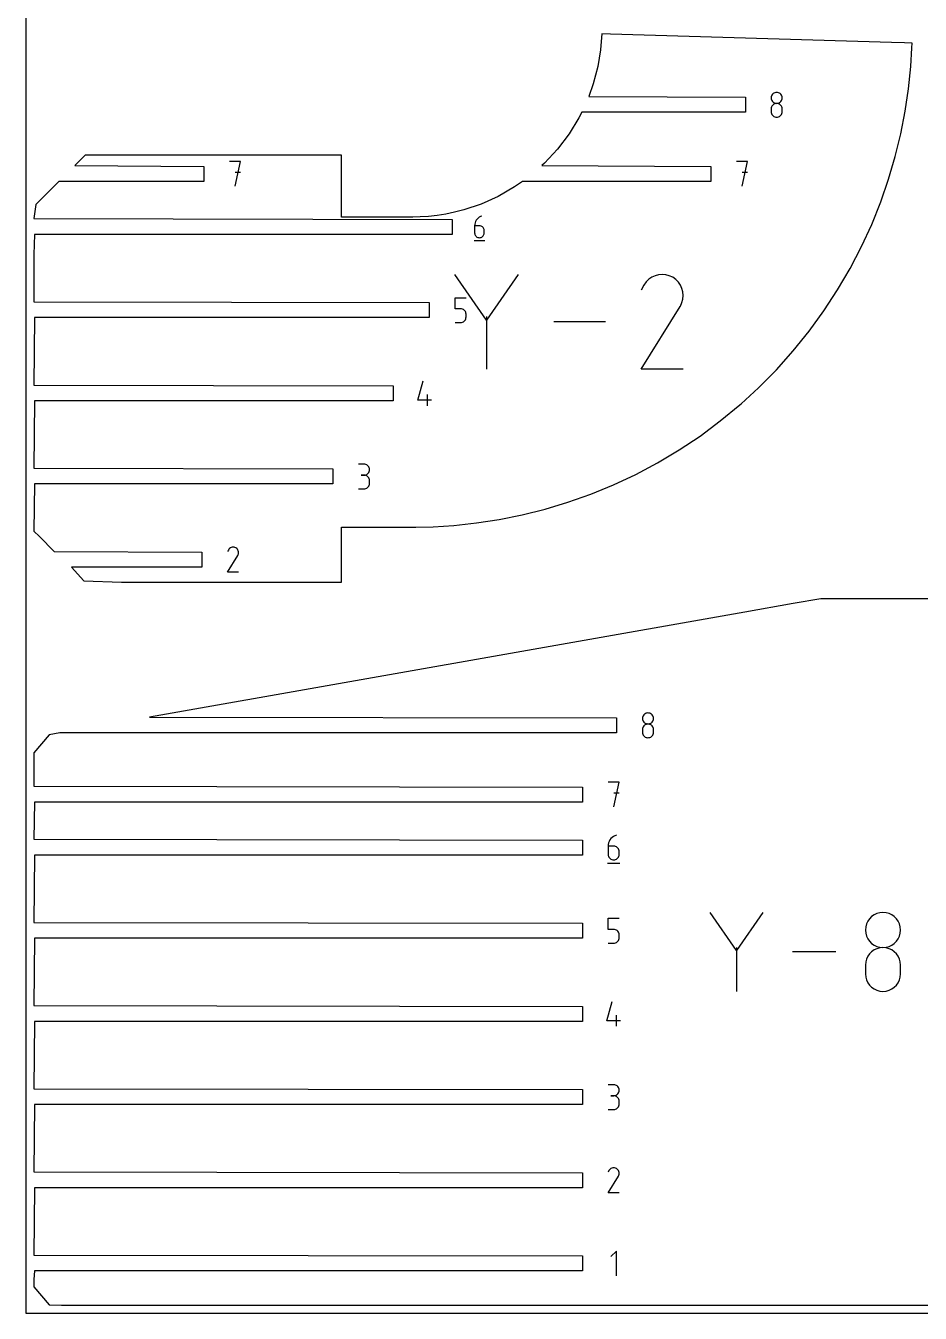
# Model space of a CAD drawing. Extents: x 0 to 450, y 0 to 500.
# Drawn here: x 0 to 172.9, y 0 to 249.1 of the extents above; entities that cross this region are included whole.
import ezdxf

# ---------------------------------------------------------------- set-up
doc = ezdxf.new("R2010")
doc.units = 0

msp = doc.modelspace()

# ---------------------------------------------------------------- linework, layer by layer
at = {"layer": 'annotation', "color": 1}
for p, q in [((144.123444, 235.315348), (144.106245, 235.124488)), ((144.106245, 235.124488), (144.106245, 235.124488)), ((144.106245, 235.124488), (144.123454, 234.932733)), ((144.173021, 235.495176), (144.123444, 235.315348)), ((144.123454, 234.932733), (144.173056, 234.752207)), ((144.251948, 235.660921), (144.173021, 235.495176)), ((144.173056, 234.752207), (144.252014, 234.585937)), ((144.357192, 235.809535), (144.251948, 235.660921)), ((144.252014, 234.585937), (144.357291, 234.436948)), ((144.485725, 235.937966), (144.357192, 235.809535)), ((144.357291, 234.436948), (144.485849, 234.308264)), ((144.634516, 236.043167), (144.485725, 235.937966)), ((144.485849, 234.308264), (144.63465, 234.202911)), ((144.800536, 236.122086), (144.634516, 236.043167)), ((144.63465, 234.202911), (144.800658, 234.123914)), ((144.980755, 236.171674), (144.800536, 236.122086)), ((145.172142, 236.188881), (144.980755, 236.171674)), ((145.363529, 236.171674), (145.172142, 236.188881)), ((145.172142, 236.188881), (145.172142, 236.188881)), ((145.543748, 236.122086), (145.363529, 236.171674)), ((145.543626, 234.123914), (145.709634, 234.202911)), ((145.709768, 236.043167), (145.543748, 236.122086)), ((145.709634, 234.202911), (145.858435, 234.308264)), ((145.858559, 235.937966), (145.709768, 236.043167)), ((145.858435, 234.308264), (145.986993, 234.436948)), ((145.987092, 235.809535), (145.858559, 235.937966)), ((145.986993, 234.436948), (146.09227, 234.585937)), ((146.092337, 235.660921), (145.987092, 235.809535)), ((146.09227, 234.585937), (146.171228, 234.752207)), ((146.171263, 235.495176), (146.092337, 235.660921)), ((146.171228, 234.752207), (146.22083, 234.932733)), ((146.22084, 235.315348), (146.171263, 235.495176)), ((146.22083, 234.932733), (146.238039, 235.124488)), ((146.238039, 235.124488), (146.22084, 235.315348)), ((146.238039, 235.124488), (146.238039, 235.124488)), ((144.123444, 233.181651), (144.106245, 232.989984)), ((144.106245, 232.989984), (144.106245, 232.458992)), ((144.106245, 232.458992), (144.106245, 232.458992)), ((144.106245, 232.458992), (144.123454, 232.26734)), ((144.173021, 233.362106), (144.123444, 233.181651)), ((144.123454, 232.26734), (144.173056, 232.087091)), ((144.251948, 233.528324), (144.173021, 233.362106)), ((144.173056, 232.087091), (144.252014, 231.921222)), ((144.357192, 233.677275), (144.251948, 233.528324)), ((144.252014, 231.921222), (144.357291, 231.772707)), ((144.485725, 233.805934), (144.357192, 233.677275)), ((144.357291, 231.772707), (144.485849, 231.644523)), ((144.634516, 233.911272), (144.485725, 233.805934)), ((144.485849, 231.644523), (144.63465, 231.539645)), ((144.800536, 233.990261), (144.634516, 233.911272)), ((144.980755, 234.039875), (144.800536, 233.990261)), ((144.800658, 234.123914), (144.980834, 234.074297)), ((145.172142, 234.057086), (144.980755, 234.039875)), ((144.980834, 234.074297), (145.172142, 234.057086)), ((145.172142, 234.057086), (145.36345, 234.074297)), ((145.363529, 234.039885), (145.172142, 234.057086)), ((145.172142, 234.057086), (145.172142, 234.057086)), ((145.172142, 234.057086), (145.172142, 234.057086)), ((145.36345, 234.074297), (145.543626, 234.123914)), ((145.543748, 233.990296), (145.363529, 234.039885)), ((145.709768, 233.911338), (145.543748, 233.990296)), ((145.709634, 231.539645), (145.858435, 231.644523)), ((145.858559, 233.806033), (145.709768, 233.911338)), ((145.858435, 231.644523), (145.986993, 231.772707)), ((145.987092, 233.677399), (145.858559, 233.806033)), ((145.986993, 231.772707), (146.09227, 231.921222)), ((146.092337, 233.528457), (145.987092, 233.677399)), ((146.09227, 231.921222), (146.171228, 232.087091)), ((146.171263, 233.362228), (146.092337, 233.528457)), ((146.171228, 232.087091), (146.22083, 232.26734)), ((146.22084, 233.18173), (146.171263, 233.362228)), ((146.22083, 232.26734), (146.238039, 232.458992)), ((146.238039, 232.989984), (146.22084, 233.18173)), ((146.238039, 232.458992), (146.238039, 232.989984)), ((146.238039, 232.989984), (146.238039, 232.989984)), ((144.63465, 231.539645), (144.800658, 231.461048)), ((144.800658, 231.461048), (144.980834, 231.411708)), ((144.980834, 231.411708), (145.172142, 231.3946)), ((145.172142, 231.3946), (145.36345, 231.411708)), ((145.172142, 231.3946), (145.172142, 231.3946)), ((145.36345, 231.411708), (145.543626, 231.461048)), ((145.543626, 231.461048), (145.709634, 231.539645)), ((41.535258, 222.812366), (39.400754, 222.812366)), ((40.468157, 218.012366), (41.535258, 222.812366)), ((139.538013, 222.812366), (137.403509, 222.812366)), ((138.470912, 218.012366), (139.538013, 222.812366)), ((41.535258, 220.674852), (40.468157, 220.674852)), ((139.538013, 220.674852), (138.470912, 220.674852)), ((87.441063, 211.848932), (87.248517, 211.655569)), ((87.660502, 212.014413), (87.441063, 211.848932)), ((87.90433, 212.148649), (87.660502, 212.014413)), ((88.170045, 212.248276), (87.90433, 212.148649)), ((88.170045, 212.248276), (88.170045, 212.248276)), ((86.797319, 210.670558), (86.776781, 210.388232)), ((86.776781, 210.388232), (86.776781, 208.999945)), ((87.704314, 210.388232), (86.776781, 210.388232)), ((86.857264, 210.941818), (86.797319, 210.670558)), ((86.954115, 211.198649), (86.857264, 210.941818)), ((87.085367, 211.437687), (86.954115, 211.198649)), ((87.248517, 211.655569), (87.085367, 211.437687)), ((87.871133, 210.373345), (87.704314, 210.388232)), ((88.028104, 210.33041), (87.871133, 210.373345)), ((88.172616, 210.262016), (88.028104, 210.33041)), ((88.302058, 210.170752), (88.172616, 210.262016)), ((88.41382, 210.059207), (88.302058, 210.170752)), ((88.505291, 209.929971), (88.41382, 210.059207)), ((88.57386, 209.785633), (88.505291, 209.929971)), ((88.616915, 209.628783), (88.57386, 209.785633)), ((88.631847, 209.462009), (88.616915, 209.628783)), ((88.631847, 208.999945), (88.631847, 209.462009)), ((88.631847, 209.462009), (88.631847, 209.462009)), ((86.66061, 207.549249), (88.749066, 207.549249)), ((86.776781, 208.999945), (86.776781, 208.999945)), ((86.776781, 208.999945), (86.791756, 208.83309)), ((86.791756, 208.83309), (86.834919, 208.676022)), ((86.834919, 208.676022), (86.903628, 208.531371)), ((86.903628, 208.531371), (86.995239, 208.401763)), ((86.995239, 208.401763), (87.107108, 208.289827)), ((87.107108, 208.289827), (87.236594, 208.198191)), ((87.236594, 208.198191), (87.381052, 208.129483)), ((87.381052, 208.129483), (87.53784, 208.086331)), ((87.53784, 208.086331), (87.704314, 208.071363)), ((87.704314, 208.071363), (87.871133, 208.086331)), ((87.704314, 208.071363), (87.704314, 208.071363)), ((87.871133, 208.086331), (88.028104, 208.129483)), ((88.028104, 208.129483), (88.172616, 208.198191)), ((88.172616, 208.198191), (88.302058, 208.289827)), ((88.302058, 208.289827), (88.41382, 208.401763)), ((88.41382, 208.401763), (88.505291, 208.531371)), ((88.505291, 208.531371), (88.57386, 208.676022)), ((88.57386, 208.676022), (88.616915, 208.83309)), ((88.616915, 208.83309), (88.631847, 208.999945)), ((89.069308, 192.114645), (82.953352, 200.959152)), ((95.184115, 200.959152), (89.069308, 192.114645)), ((119.933349, 199.521447), (119.509044, 198.919776)), ((120.442421, 200.023703), (119.933349, 199.521447)), ((121.020775, 200.422521), (120.442421, 200.023703)), ((121.65293, 200.71388), (121.020775, 200.422521)), ((122.323404, 200.893757), (121.65293, 200.71388)), ((123.016713, 200.95813), (122.323404, 200.893757)), ((123.717375, 200.902978), (123.016713, 200.95813)), ((124.409909, 200.724277), (123.717375, 200.902978)), ((125.07883, 200.418007), (124.409909, 200.724277)), ((125.677109, 199.993172), (125.07883, 200.418007)), ((125.07883, 200.418007), (125.07883, 200.418007)), ((126.177334, 199.483372), (125.677109, 199.993172)), ((126.57506, 198.904232), (126.177334, 199.483372)), ((119.509044, 198.919776), (118.974372, 197.894126)), ((126.865836, 198.271377), (126.57506, 198.904232)), ((127.045216, 197.60043), (126.865836, 198.271377)), ((127.108752, 196.907017), (127.045216, 197.60043)), ((127.051995, 196.206761), (127.108752, 196.907017)), ((82.996147, 194.329362), (82.996147, 196.466876)), ((82.996147, 196.466876), (85.127942, 196.466876)), ((84.062044, 194.329362), (82.996147, 194.329362)), ((84.253431, 194.312254), (84.062044, 194.329362)), ((84.43365, 194.262914), (84.253431, 194.312254)), ((118.962874, 182.623208), (126.487374, 194.736687)), ((126.487374, 194.736687), (126.496369, 194.747818)), ((126.487374, 194.736687), (126.487374, 194.736687)), ((126.496369, 194.747818), (126.504996, 194.759044)), ((126.504996, 194.759044), (126.513309, 194.770458)), ((126.513309, 194.770458), (126.521368, 194.782157)), ((126.521368, 194.782157), (126.529227, 194.794234)), ((126.529227, 194.794234), (126.536945, 194.806785)), ((126.536945, 194.806785), (126.544577, 194.819903)), ((126.544577, 194.819903), (126.552181, 194.833683)), ((126.552181, 194.833683), (126.559814, 194.848221)), ((126.559814, 194.848221), (126.870499, 195.515288)), ((126.559814, 194.848221), (126.559814, 194.848221)), ((126.870499, 195.515288), (127.051995, 196.206761)), ((84.433528, 191.733666), (84.599536, 191.812624)), ((84.59967, 194.184317), (84.43365, 194.262914)), ((84.599536, 191.812624), (84.748337, 191.917929)), ((84.748461, 194.079439), (84.59967, 194.184317)), ((84.748337, 191.917929), (84.876895, 192.046563)), ((84.876994, 193.951255), (84.748461, 194.079439)), ((84.876895, 192.046563), (84.982172, 192.195505)), ((84.982239, 193.80274), (84.876994, 193.951255)), ((84.982172, 192.195505), (85.06113, 192.361735)), ((85.061165, 193.636871), (84.982239, 193.80274)), ((85.06113, 192.361735), (85.110732, 192.542232)), ((85.110742, 193.456623), (85.061165, 193.636871)), ((85.110732, 192.542232), (85.127942, 192.733978)), ((85.127942, 193.26497), (85.110742, 193.456623)), ((85.127942, 192.733978), (85.127942, 193.26497)), ((85.127942, 193.26497), (85.127942, 193.26497)), ((89.069308, 192.826391), (89.069308, 182.622782)), ((112.087507, 191.790967), (102.062122, 191.790967)), ((82.996147, 191.666876), (84.062044, 191.666876)), ((84.062044, 191.666876), (84.253352, 191.684077)), ((84.062044, 191.666876), (84.062044, 191.666876)), ((84.253352, 191.684077), (84.433528, 191.733666)), ((127.105984, 182.623208), (118.962874, 182.623208)), ((75.770368, 176.641035), (76.83476, 180.373933)), ((77.636667, 175.573933), (77.636667, 177.705728)), ((78.435563, 176.641035), (75.770368, 176.641035)), ((65.387239, 164.275421), (64.321342, 164.275421)), ((65.387239, 162.143626), (64.853538, 162.143626)), ((64.853538, 162.143626), (65.387239, 162.143626)), ((65.578943, 164.258214), (65.387239, 164.275421)), ((65.387239, 162.143626), (65.578943, 162.160837)), ((65.578943, 162.126419), (65.387239, 162.143626)), ((65.387239, 162.143626), (65.387239, 162.143626)), ((65.75933, 164.208626), (65.578943, 164.258214)), ((65.578943, 162.160837), (65.75933, 162.210454)), ((65.75933, 162.076831), (65.578943, 162.126419)), ((65.9254, 164.129707), (65.75933, 164.208626)), ((65.75933, 162.210454), (65.9254, 162.289452)), ((65.9254, 161.997912), (65.75933, 162.076831)), ((66.074152, 164.024507), (65.9254, 164.129707)), ((65.9254, 162.289452), (66.074152, 162.394805)), ((66.074152, 161.892712), (65.9254, 161.997912)), ((66.202586, 163.896075), (66.074152, 164.024507)), ((66.074152, 162.394805), (66.202586, 162.523488)), ((66.307701, 163.747461), (66.202586, 163.896075)), ((66.202586, 162.523488), (66.307701, 162.672478)), ((66.386498, 163.581716), (66.307701, 163.747461)), ((66.307701, 162.672478), (66.386498, 162.838747)), ((66.435977, 163.401888), (66.386498, 163.581716)), ((66.386498, 162.838747), (66.435977, 163.019273)), ((66.453137, 163.211029), (66.435977, 163.401888)), ((66.435977, 163.019273), (66.453137, 163.211029)), ((66.453137, 163.211029), (66.453137, 163.211029)), ((64.321342, 159.48114), (65.387239, 159.48114)), ((65.387239, 159.48114), (65.578943, 159.498337)), ((65.387239, 159.48114), (65.387239, 159.48114)), ((65.578943, 159.498337), (65.75933, 159.547901)), ((65.75933, 159.547901), (65.9254, 159.626787)), ((65.9254, 159.626787), (66.074152, 159.731955)), ((66.202586, 161.76428), (66.074152, 161.892712)), ((66.074152, 159.731955), (66.202586, 159.860363)), ((66.307701, 161.615666), (66.202586, 161.76428)), ((66.202586, 159.860363), (66.307701, 160.008966)), ((66.386498, 161.449921), (66.307701, 161.615666)), ((66.307701, 160.008966), (66.386498, 160.174724)), ((66.435977, 161.270094), (66.386498, 161.449921)), ((66.386498, 160.174724), (66.435977, 160.354593)), ((66.453137, 161.079234), (66.435977, 161.270094)), ((66.435977, 160.354593), (66.453137, 160.545533)), ((66.453137, 160.545533), (66.453137, 161.079234)), ((66.453137, 161.079234), (66.453137, 161.079234)), ((39.168051, 147.654306), (39.028078, 147.3858)), ((39.27913, 147.811818), (39.168051, 147.654306)), ((39.4124, 147.943305), (39.27913, 147.811818)), ((39.563808, 148.047712), (39.4124, 147.943305)), ((39.729301, 148.123987), (39.563808, 148.047712)), ((39.904825, 148.171077), (39.729301, 148.123987)), ((40.086327, 148.187929), (39.904825, 148.171077)), ((40.269755, 148.173491), (40.086327, 148.187929)), ((40.451054, 148.126709), (40.269755, 148.173491)), ((40.626172, 148.04653), (40.451054, 148.126709)), ((40.782796, 147.935312), (40.626172, 148.04653)), ((40.626172, 148.04653), (40.626172, 148.04653)), ((40.91375, 147.801851), (40.782796, 147.935312)), ((41.017871, 147.650237), (40.91375, 147.801851)), ((41.093994, 147.484561), (41.017871, 147.650237)), ((41.140954, 147.308913), (41.093994, 147.484561)), ((41.157587, 147.127383), (41.140954, 147.308913)), ((41.142729, 146.944063), (41.157587, 147.127383)), ((39.025068, 143.388007), (40.994916, 146.55921)), ((40.994916, 146.55921), (40.997271, 146.562124)), ((40.994916, 146.55921), (40.994916, 146.55921)), ((40.997271, 146.562124), (40.999529, 146.565063)), ((40.999529, 146.565063), (41.001706, 146.568051)), ((41.001706, 146.568051), (41.003815, 146.571114)), ((41.003815, 146.571114), (41.005873, 146.574275)), ((41.005873, 146.574275), (41.007893, 146.577561)), ((41.007893, 146.577561), (41.009891, 146.580995)), ((41.009891, 146.580995), (41.011882, 146.584603)), ((41.011882, 146.584603), (41.01388, 146.588409)), ((41.01388, 146.588409), (41.095215, 146.763041)), ((41.01388, 146.588409), (41.01388, 146.588409)), ((41.095215, 146.763041), (41.142729, 146.944063)), ((41.156863, 143.388007), (39.025068, 143.388007)), ((119.236206, 115.254217), (119.219007, 115.063357)), ((119.219007, 115.063357), (119.219007, 115.063357)), ((119.219007, 115.063357), (119.236216, 114.871601)), ((119.285783, 115.434044), (119.236206, 115.254217)), ((119.236216, 114.871601), (119.285818, 114.691076)), ((119.36471, 115.59979), (119.285783, 115.434044)), ((119.285818, 114.691076), (119.364776, 114.524806)), ((119.469954, 115.748403), (119.36471, 115.59979)), ((119.598487, 115.876835), (119.469954, 115.748403)), ((119.747278, 115.982035), (119.598487, 115.876835)), ((119.913298, 116.060955), (119.747278, 115.982035)), ((120.093517, 116.110542), (119.913298, 116.060955)), ((120.284904, 116.127749), (120.093517, 116.110542)), ((120.476291, 116.110542), (120.284904, 116.127749)), ((120.284904, 116.127749), (120.284904, 116.127749)), ((120.65651, 116.060955), (120.476291, 116.110542)), ((120.82253, 115.982035), (120.65651, 116.060955)), ((120.971321, 115.876835), (120.82253, 115.982035)), ((121.099854, 115.748403), (120.971321, 115.876835)), ((121.205099, 115.59979), (121.099854, 115.748403)), ((121.205032, 114.524806), (121.28399, 114.691076)), ((121.284025, 115.434044), (121.205099, 115.59979)), ((121.28399, 114.691076), (121.333592, 114.871601)), ((121.333602, 115.254217), (121.284025, 115.434044)), ((121.333592, 114.871601), (121.350801, 115.063357)), ((121.350801, 115.063357), (121.333602, 115.254217)), ((121.350801, 115.063357), (121.350801, 115.063357)), ((119.236206, 113.120519), (119.219007, 112.928853)), ((119.219007, 112.928853), (119.219007, 112.397861)), ((119.219007, 112.397861), (119.219007, 112.397861)), ((119.219007, 112.397861), (119.236216, 112.206209)), ((119.285783, 113.300975), (119.236206, 113.120519)), ((119.236216, 112.206209), (119.285818, 112.02596)), ((119.36471, 113.467192), (119.285783, 113.300975)), ((119.469954, 113.616144), (119.36471, 113.467192)), ((119.364776, 114.524806), (119.470053, 114.375817)), ((119.598487, 113.744803), (119.469954, 113.616144)), ((119.470053, 114.375817), (119.598611, 114.247133)), ((119.747278, 113.85014), (119.598487, 113.744803)), ((119.598611, 114.247133), (119.747412, 114.14178)), ((119.913298, 113.92913), (119.747278, 113.85014)), ((119.747412, 114.14178), (119.91342, 114.062783)), ((120.093517, 113.978744), (119.913298, 113.92913)), ((119.91342, 114.062783), (120.093596, 114.013166)), ((120.284904, 113.995955), (120.093517, 113.978744)), ((120.093596, 114.013166), (120.284904, 113.995955)), ((120.284904, 113.995955), (120.476212, 114.013166)), ((120.476291, 113.978754), (120.284904, 113.995955)), ((120.284904, 113.995955), (120.284904, 113.995955)), ((120.284904, 113.995955), (120.284904, 113.995955)), ((120.476212, 114.013166), (120.656388, 114.062783)), ((120.65651, 113.929165), (120.476291, 113.978754)), ((120.656388, 114.062783), (120.822396, 114.14178)), ((120.82253, 113.850207), (120.65651, 113.929165)), ((120.822396, 114.14178), (120.971197, 114.247133)), ((120.971321, 113.744902), (120.82253, 113.850207)), ((120.971197, 114.247133), (121.099755, 114.375817)), ((121.099854, 113.616268), (120.971321, 113.744902)), ((121.099755, 114.375817), (121.205032, 114.524806)), ((121.205099, 113.467326), (121.099854, 113.616268)), ((121.284025, 113.301096), (121.205099, 113.467326)), ((121.28399, 112.02596), (121.333592, 112.206209)), ((121.333602, 113.120599), (121.284025, 113.301096)), ((121.333592, 112.206209), (121.350801, 112.397861)), ((121.350801, 112.928853), (121.333602, 113.120599)), ((121.350801, 112.397861), (121.350801, 112.928853)), ((121.350801, 112.928853), (121.350801, 112.928853)), ((119.285818, 112.02596), (119.364776, 111.860091)), ((119.364776, 111.860091), (119.470053, 111.711576)), ((119.470053, 111.711576), (119.598611, 111.583392)), ((119.598611, 111.583392), (119.747412, 111.478514)), ((119.747412, 111.478514), (119.91342, 111.399917)), ((119.91342, 111.399917), (120.093596, 111.350577)), ((120.093596, 111.350577), (120.284904, 111.333469)), ((120.284904, 111.333469), (120.476212, 111.350577)), ((120.284904, 111.333469), (120.284904, 111.333469)), ((120.476212, 111.350577), (120.656388, 111.399917)), ((120.656388, 111.399917), (120.822396, 111.478514)), ((120.822396, 111.478514), (120.971197, 111.583392)), ((120.971197, 111.583392), (121.099755, 111.711576)), ((121.099755, 111.711576), (121.205032, 111.860091)), ((121.205032, 111.860091), (121.28399, 112.02596)), ((114.728375, 102.751235), (112.593871, 102.751235)), ((113.661274, 97.951235), (114.728375, 102.751235)), ((114.728375, 100.613721), (113.661274, 100.613721)), ((113.610926, 92.22994), (113.358753, 92.039773)), ((113.891127, 92.3842), (113.610926, 92.22994)), ((114.19648, 92.498689), (113.891127, 92.3842)), ((114.19648, 92.498689), (114.19648, 92.498689)), ((112.618978, 90.685616), (112.595377, 90.361174)), ((112.595377, 90.361174), (112.595377, 88.76579)), ((113.661274, 90.361174), (112.595377, 90.361174)), ((112.687866, 90.997341), (112.618978, 90.685616)), ((112.799164, 91.292484), (112.687866, 90.997341)), ((112.949996, 91.567181), (112.799164, 91.292484)), ((113.137484, 91.817565), (112.949996, 91.567181)), ((113.358753, 92.039773), (113.137484, 91.817565)), ((113.852978, 90.344067), (113.661274, 90.361174)), ((114.033365, 90.294726), (113.852978, 90.344067)), ((114.199435, 90.216129), (114.033365, 90.294726)), ((114.348187, 90.111251), (114.199435, 90.216129)), ((114.47662, 89.983067), (114.348187, 90.111251)), ((114.581736, 89.834553), (114.47662, 89.983067)), ((114.660533, 89.668683), (114.581736, 89.834553)), ((114.710012, 89.488435), (114.660533, 89.668683)), ((112.595377, 88.76579), (112.595377, 88.76579)), ((112.595377, 88.76579), (112.612586, 88.574045)), ((112.612586, 88.574045), (112.662188, 88.393547)), ((112.662188, 88.393547), (112.741146, 88.227317)), ((112.741146, 88.227317), (112.846423, 88.078375)), ((112.846423, 88.078375), (112.974981, 87.949742)), ((112.974981, 87.949742), (113.123782, 87.844436)), ((113.123782, 87.844436), (113.28979, 87.765479)), ((113.28979, 87.765479), (113.469966, 87.715889)), ((113.469966, 87.715889), (113.661274, 87.698689)), ((113.661274, 87.698689), (113.852978, 87.715889)), ((113.661274, 87.698689), (113.661274, 87.698689)), ((113.852978, 87.715889), (114.033365, 87.765479)), ((114.033365, 87.765479), (114.199435, 87.844436)), ((114.199435, 87.844436), (114.348187, 87.949742)), ((114.348187, 87.949742), (114.47662, 88.078375)), ((114.47662, 88.078375), (114.581736, 88.227317)), ((114.581736, 88.227317), (114.660533, 88.393547)), ((114.660533, 88.393547), (114.710012, 88.574045)), ((114.727171, 89.296782), (114.710012, 89.488435)), ((114.710012, 88.574045), (114.727171, 88.76579)), ((114.727171, 88.76579), (114.727171, 89.296782)), ((114.727171, 89.296782), (114.727171, 89.296782)), ((112.461876, 87.098689), (114.861876, 87.098689)), ((137.421948, 70.176278), (132.326356, 77.545199)), ((142.516582, 77.545199), (137.421948, 70.176278)), ((164.536642, 77.313461), (164.008276, 77.062297)), ((165.110197, 77.471277), (164.536642, 77.313461)), ((165.719296, 77.526039), (165.110197, 77.471277)), ((166.328395, 77.471277), (165.719296, 77.526039)), ((165.719296, 77.526039), (165.719296, 77.526039)), ((166.901949, 77.313461), (166.328395, 77.471277)), ((167.430316, 77.062297), (166.901949, 77.313461)), ((112.595376, 74.268231), (112.595376, 76.405745)), ((112.595376, 76.405745), (114.727171, 76.405745)), ((162.381762, 74.745978), (162.327024, 74.138558)), ((162.539545, 75.318288), (162.381762, 74.745978)), ((162.790731, 75.845781), (162.539545, 75.318288)), ((163.125677, 76.318751), (162.790731, 75.845781)), ((163.534739, 76.727492), (163.125677, 76.318751)), ((164.008276, 77.062297), (163.534739, 76.727492)), ((167.903852, 76.727492), (167.430316, 77.062297)), ((168.312915, 76.318751), (167.903852, 76.727492)), ((168.64786, 75.845781), (168.312915, 76.318751)), ((168.899046, 75.318288), (168.64786, 75.845781)), ((169.05683, 74.745978), (168.899046, 75.318288)), ((169.111567, 74.138558), (169.05683, 74.745978)), ((113.661274, 74.268231), (112.595376, 74.268231)), ((113.852661, 74.251123), (113.661274, 74.268231)), ((114.032879, 74.201783), (113.852661, 74.251123)), ((114.198899, 74.123186), (114.032879, 74.201783)), ((114.347691, 74.018308), (114.198899, 74.123186)), ((114.476224, 73.890124), (114.347691, 74.018308)), ((114.581468, 73.741609), (114.476224, 73.890124)), ((114.581401, 72.134374), (114.66036, 72.300604)), ((114.660394, 73.57574), (114.581468, 73.741609)), ((114.66036, 72.300604), (114.709962, 72.481101)), ((114.709972, 73.395491), (114.660394, 73.57574)), ((114.709962, 72.481101), (114.727171, 72.672847)), ((114.727171, 73.203839), (114.709972, 73.395491)), ((114.727171, 72.672847), (114.727171, 73.203839)), ((114.727171, 73.203839), (114.727171, 73.203839)), ((162.327024, 74.138558), (162.327024, 74.138558)), ((162.327024, 74.138558), (162.381793, 73.528285)), ((162.381793, 73.528285), (162.539655, 72.953754)), ((162.539655, 72.953754), (162.790944, 72.424593)), ((162.790944, 72.424593), (163.125992, 71.950427)), ((168.312599, 71.950427), (168.647648, 72.424593)), ((168.647648, 72.424593), (168.898936, 72.953754)), ((168.898936, 72.953754), (169.056798, 73.528285)), ((169.056798, 73.528285), (169.111567, 74.138558)), ((169.111567, 74.138558), (169.111567, 74.138558)), ((112.595376, 71.605745), (113.661274, 71.605745)), ((113.661274, 71.605745), (113.852581, 71.622946)), ((113.661274, 71.605745), (113.661274, 71.605745)), ((113.852581, 71.622946), (114.032758, 71.672535)), ((114.032758, 71.672535), (114.198766, 71.751493)), ((114.198766, 71.751493), (114.347567, 71.856798)), ((114.347567, 71.856798), (114.476125, 71.985432)), ((114.476125, 71.985432), (114.581401, 72.134374)), ((137.421948, 70.769278), (137.421948, 62.268003)), ((156.599872, 69.906601), (148.247087, 69.906601)), ((163.534739, 69.942192), (163.125677, 69.53273)), ((163.125992, 71.950427), (163.535134, 71.540885)), ((164.008276, 70.277435), (163.534739, 69.942192)), ((163.535134, 71.540885), (164.008701, 71.205593)), ((164.536642, 70.528823), (164.008276, 70.277435)), ((164.008701, 71.205593), (164.537029, 70.95418)), ((165.110197, 70.686722), (164.536642, 70.528823)), ((164.537029, 70.95418), (165.110449, 70.796272)), ((165.719296, 70.741496), (165.110197, 70.686722)), ((165.110449, 70.796272), (165.719296, 70.741496)), ((165.719296, 70.741496), (166.328142, 70.796272)), ((166.328395, 70.686754), (165.719296, 70.741496)), ((165.719296, 70.741496), (165.719296, 70.741496)), ((165.719296, 70.741496), (165.719296, 70.741496)), ((166.328142, 70.796272), (166.901563, 70.95418)), ((166.901949, 70.528934), (166.328395, 70.686754)), ((166.901563, 70.95418), (167.42989, 71.205593)), ((167.430316, 70.277648), (166.901949, 70.528934)), ((167.42989, 71.205593), (167.903458, 71.540885)), ((167.903852, 69.942508), (167.430316, 70.277648)), ((167.903458, 71.540885), (168.312599, 71.950427)), ((168.312915, 69.533124), (167.903852, 69.942508)), ((162.381762, 67.95538), (162.327024, 67.345393)), ((162.327024, 67.345393), (162.327024, 65.655485)), ((162.539545, 68.529689), (162.381762, 67.95538)), ((162.790731, 69.058684), (162.539545, 68.529689)), ((163.125677, 69.53273), (162.790731, 69.058684)), ((168.64786, 69.05911), (168.312915, 69.533124)), ((168.899046, 68.530075), (168.64786, 69.05911)), ((169.05683, 67.955633), (168.899046, 68.530075)), ((169.111567, 67.345393), (169.05683, 67.955633)), ((169.111567, 65.655485), (169.111567, 67.345393)), ((169.111567, 67.345393), (169.111567, 67.345393)), ((162.327024, 65.655485), (162.327024, 65.655485)), ((162.327024, 65.655485), (162.381793, 65.045541)), ((162.381793, 65.045541), (162.539655, 64.47189)), ((168.898936, 64.47189), (169.056798, 65.045541)), ((169.056798, 65.045541), (169.111567, 65.655485)), ((162.539655, 64.47189), (162.790944, 63.944003)), ((162.790944, 63.944003), (163.125992, 63.471349)), ((163.125992, 63.471349), (163.535134, 63.063397)), ((163.535134, 63.063397), (164.008701, 62.729616)), ((164.008701, 62.729616), (164.537029, 62.479478)), ((164.537029, 62.479478), (165.110449, 62.32245)), ((165.110449, 62.32245), (165.719296, 62.268003)), ((165.719296, 62.268003), (166.328142, 62.32245)), ((166.328142, 62.32245), (166.901563, 62.479478)), ((166.901563, 62.479478), (167.42989, 62.729616)), ((167.42989, 62.729616), (167.903458, 63.063397)), ((167.903458, 63.063397), (168.312599, 63.471349)), ((168.312599, 63.471349), (168.647648, 63.944003)), ((168.647648, 63.944003), (168.898936, 64.47189)), ((112.328676, 56.579903), (113.393068, 60.312802)), ((165.719296, 62.268003), (165.719296, 62.268003)), ((114.194975, 55.512802), (114.194975, 57.644597)), ((114.993871, 56.579903), (112.328676, 56.579903)), ((113.661274, 44.21429), (112.595377, 44.21429)), ((113.852978, 44.197083), (113.661274, 44.21429)), ((114.033365, 44.147495), (113.852978, 44.197083)), ((114.199435, 44.068576), (114.033365, 44.147495)), ((114.348187, 43.963375), (114.199435, 44.068576)), ((114.47662, 43.834944), (114.348187, 43.963375)), ((114.348187, 42.333674), (114.47662, 42.462357)), ((114.581736, 43.68633), (114.47662, 43.834944)), ((114.47662, 42.462357), (114.581736, 42.611347)), ((114.660533, 43.520585), (114.581736, 43.68633)), ((114.581736, 42.611347), (114.660533, 42.777616)), ((114.710012, 43.340757), (114.660533, 43.520585)), ((114.660533, 42.777616), (114.710012, 42.958142)), ((114.727171, 43.149897), (114.710012, 43.340757)), ((114.710012, 42.958142), (114.727171, 43.149897)), ((114.727171, 43.149897), (114.727171, 43.149897)), ((113.661274, 42.082495), (113.127573, 42.082495)), ((113.127573, 42.082495), (113.661274, 42.082495)), ((113.661274, 42.082495), (113.852978, 42.099706)), ((113.852978, 42.065288), (113.661274, 42.082495)), ((113.661274, 42.082495), (113.661274, 42.082495)), ((113.852978, 42.099706), (114.033365, 42.149323)), ((114.033365, 42.0157), (113.852978, 42.065288)), ((114.033365, 42.149323), (114.199435, 42.22832)), ((114.199435, 41.936781), (114.033365, 42.0157)), ((114.199435, 42.22832), (114.348187, 42.333674)), ((114.348187, 41.831581), (114.199435, 41.936781)), ((114.47662, 41.703149), (114.348187, 41.831581)), ((114.581736, 41.554535), (114.47662, 41.703149)), ((114.47662, 39.799231), (114.581736, 39.947835)), ((114.660533, 41.38879), (114.581736, 41.554535)), ((114.581736, 39.947835), (114.660533, 40.113593)), ((114.710012, 41.208962), (114.660533, 41.38879)), ((114.660533, 40.113593), (114.710012, 40.293462)), ((114.727171, 41.018103), (114.710012, 41.208962)), ((114.710012, 40.293462), (114.727171, 40.484401)), ((114.727171, 40.484401), (114.727171, 41.018103)), ((114.727171, 41.018103), (114.727171, 41.018103)), ((112.595377, 39.420009), (113.661274, 39.420009)), ((113.661274, 39.420009), (113.852978, 39.437206)), ((113.661274, 39.420009), (113.661274, 39.420009)), ((113.852978, 39.437206), (114.033365, 39.486769)), ((114.033365, 39.486769), (114.199435, 39.565656)), ((114.199435, 39.565656), (114.348187, 39.670824)), ((114.348187, 39.670824), (114.47662, 39.799231)), ((112.738359, 27.593175), (112.598387, 27.324669)), ((112.849438, 27.750687), (112.738359, 27.593175)), ((112.982709, 27.882173), (112.849438, 27.750687)), ((113.134117, 27.98658), (112.982709, 27.882173)), ((113.29961, 28.062856), (113.134117, 27.98658)), ((113.475134, 28.109946), (113.29961, 28.062856)), ((113.656636, 28.126798), (113.475134, 28.109946)), ((113.840063, 28.11236), (113.656636, 28.126798)), ((114.021362, 28.065578), (113.840063, 28.11236)), ((114.19648, 27.985399), (114.021362, 28.065578)), ((114.353104, 27.874181), (114.19648, 27.985399)), ((114.19648, 27.985399), (114.19648, 27.985399)), ((114.484059, 27.740719), (114.353104, 27.874181)), ((114.58818, 27.589106), (114.484059, 27.740719)), ((114.664303, 27.42343), (114.58818, 27.589106)), ((114.711263, 27.247782), (114.664303, 27.42343)), ((112.595376, 23.326876), (114.565225, 26.498079)), ((114.565225, 26.498079), (114.56758, 26.500993)), ((114.565225, 26.498079), (114.565225, 26.498079)), ((114.56758, 26.500993), (114.569838, 26.503932)), ((114.569838, 26.503932), (114.572014, 26.50692)), ((114.572014, 26.50692), (114.574124, 26.509983)), ((114.574124, 26.509983), (114.576181, 26.513144)), ((114.576181, 26.513144), (114.578202, 26.51643)), ((114.578202, 26.51643), (114.5802, 26.519864)), ((114.5802, 26.519864), (114.582191, 26.523472)), ((114.582191, 26.523472), (114.584189, 26.527278)), ((114.584189, 26.527278), (114.665523, 26.70191)), ((114.584189, 26.527278), (114.584189, 26.527278)), ((114.665523, 26.70191), (114.713038, 26.882931)), ((114.727896, 27.066252), (114.711263, 27.247782)), ((114.713038, 26.882931), (114.727896, 27.066252)), ((114.727171, 23.326876), (112.595376, 23.326876)), ((114.194975, 12.033972), (113.127874, 10.966569)), ((114.194975, 7.233972), (114.194975, 12.033972))]:
    msp.add_line(p, q, dxfattribs=at)
at = {"layer": 'boundary', "color": 5}
for p, q in [((111.311639, 246.789867), (111.133185, 244.445885)), ((111.368172, 247.486562), (111.311639, 246.789867)), ((113.017801, 247.438374), (111.368172, 247.486562)), ((167.360522, 245.851009), (113.017801, 247.438374)), ((111.133185, 244.445885), (110.592758, 241.171787)), ((169.856309, 245.778106), (167.360522, 245.851009)), ((171.341084, 245.734736), (169.856309, 245.778106)), ((171.082511, 241.196463), (171.294131, 244.822023)), ((171.294131, 244.822023), (171.341084, 245.734736)), ((110.592758, 241.171787), (109.723702, 237.840447)), ((170.648359, 236.895453), (171.082511, 241.196463)), ((109.723702, 237.840447), (108.836737, 235.394751)), ((170.010758, 232.549776), (170.648359, 236.895453)), ((108.836737, 235.394751), (139.122744, 235.24475)), ((139.122744, 235.24475), (139.122744, 232.34475)), ((107.49673, 232.34475), (106.956227, 231.282046)), ((139.122744, 232.34475), (107.49673, 232.34475)), ((169.162321, 228.172664), (170.010758, 232.549776)), ((106.956227, 231.282046), (105.057457, 228.15928)), ((105.057457, 228.15928), (102.83266, 225.211346)), ((168.096696, 223.778386), (169.162321, 228.172664)), ((102.83266, 225.211346), (100.308243, 222.4879)), ((11.504846, 224.045329), (9.471883, 222.012366)), ((9.471883, 222.012366), (34.418759, 221.862366)), ((18.514924, 224.045329), (11.504846, 224.045329)), ((44.495478, 224.045329), (18.514924, 224.045329)), ((34.418759, 221.862366), (34.418759, 218.962366)), ((52.301463, 224.045329), (44.495478, 224.045329)), ((61.065633, 224.045329), (52.301463, 224.045329)), ((61.065634, 212.94656), (61.065633, 224.045329)), ((100.308243, 222.4879), (99.80065, 222.012366)), ((99.80065, 222.012366), (132.421514, 221.862366)), ((132.421514, 221.862366), (132.421514, 218.962366)), ((166.808755, 219.382178), (168.096696, 223.778386)), ((165.294698, 215.000087), (166.808755, 219.382178)), ((6.421886, 218.962366), (2.639303, 215.17978)), ((34.418759, 218.962366), (6.421886, 218.962366)), ((94.513452, 217.881719), (91.337434, 216.060576)), ((96.046983, 218.962367), (94.513452, 217.881719)), ((132.421514, 218.962366), (96.046983, 218.962367)), ((1.926393, 214.466868), (1.5875, 211.75982)), ((2.639303, 215.17978), (1.926393, 214.466868)), ((88.045525, 214.584469), (84.69123, 213.457649)), ((91.337434, 216.060576), (88.045525, 214.584469)), ((163.552255, 210.648848), (165.294698, 215.000087)), ((1.5875, 211.75982), (82.433697, 211.60982)), ((61.06564, 212.06627), (61.065634, 212.94656)), ((63.234419, 212.06587), (61.06564, 212.06627)), ((74.863443, 212.07327), (63.234419, 212.06587)), ((76.242484, 212.095985), (74.863443, 212.07327)), ((77.879545, 212.201342), (76.242484, 212.095985)), ((79.536324, 212.383233), (77.879545, 212.201342)), ((81.207948, 212.644648), (79.536324, 212.383233)), ((82.889065, 212.98819), (81.207948, 212.644648)), ((84.69123, 213.457649), (82.889065, 212.98819)), ((82.433697, 211.60982), (82.433697, 208.70982)), ((161.580727, 206.345714), (163.552255, 210.648848)), ((1.6825, 208.70982), (1.5875, 204.842646)), ((82.433697, 208.70982), (1.6825, 208.70982)), ((1.5875, 204.842646), (1.5875, 195.666876)), ((159.381138, 202.108258), (161.580727, 206.345714)), ((156.956272, 197.954175), (159.381138, 202.108258)), ((154.310718, 193.901053), (156.956272, 197.954175)), ((1.5875, 195.666876), (78.012646, 195.516876)), ((78.012646, 195.516876), (78.012646, 192.616876)), ((1.6825, 192.616876), (1.5875, 179.573933)), ((78.012646, 192.616876), (1.6825, 192.616876)), ((151.450866, 189.966152), (154.310718, 193.901053)), ((148.384892, 186.166171), (151.450866, 189.966152)), ((145.122681, 182.517018), (148.384892, 186.166171)), ((141.675747, 179.033601), (145.122681, 182.517018)), ((1.5875, 179.573933), (71.053568, 179.423933)), ((71.053568, 179.423933), (71.053568, 176.523933)), ((138.318331, 175.94651), (141.675747, 179.033601)), ((1.6825, 176.523933), (1.5875, 163.480989)), ((71.053568, 176.523933), (1.6825, 176.523933)), ((134.280864, 172.617368), (138.057037, 175.729612)), ((138.057037, 175.729612), (138.318331, 175.94651)), ((130.362639, 169.707647), (134.280864, 172.617368)), ((126.318713, 167.009562), (130.362639, 169.707647)), ((122.166127, 164.530488), (126.318713, 167.009562)), ((117.922389, 162.275992), (122.166127, 164.530488)), ((1.5875, 163.480989), (59.337841, 163.33099)), ((59.337841, 163.33099), (59.337841, 160.43099)), ((113.605257, 160.249825), (117.922389, 162.275992)), ((1.6825, 160.43099), (1.5875, 151.31805)), ((59.337841, 160.43099), (1.6825, 160.43099)), ((109.232484, 158.453939), (113.605257, 160.249825)), ((104.821654, 156.888524), (109.232484, 158.453939)), ((91.529069, 153.552563), (95.95376, 154.441618)), ((95.95376, 154.441618), (100.389883, 155.552102)), ((100.389883, 155.552102), (104.821654, 156.888524)), ((61.065634, 151.273511), (61.06564, 152.066969)), ((61.06564, 152.066969), (63.061938, 152.067361)), ((63.061938, 152.067361), (74.448221, 152.067369)), ((74.448221, 152.067369), (75.430674, 152.084051)), ((75.430674, 152.084051), (78.762258, 152.156174)), ((78.762258, 152.156174), (82.772677, 152.414366)), ((82.772677, 152.414366), (87.130734, 152.879133)), ((87.130734, 152.879133), (91.529069, 153.552563)), ((1.5875, 151.31805), (2.639303, 150.266246)), ((2.639303, 150.266246), (5.517502, 147.388046)), ((61.065633, 141.400702), (61.065634, 151.273511)), ((5.517502, 147.388046), (34.041567, 147.238046)), ((34.041567, 147.238046), (34.041567, 144.338046)), ((34.041567, 144.338046), (8.812501, 144.338046)), ((8.812501, 144.338046), (11.216749, 141.688797)), ((11.216749, 141.688797), (18.514924, 141.400702)), ((18.514924, 141.400702), (44.495478, 141.400702)), ((44.495478, 141.400702), (52.301463, 141.400702)), ((52.301463, 141.400702), (61.065633, 141.400702)), ((148.348938, 137.275772), (139.005003, 135.628185)), ((153.736259, 138.225702), (148.348938, 137.275772)), ((163.053973, 138.225702), (153.736259, 138.225702)), ((213.736252, 138.225702), (163.053973, 138.225702)), ((139.005003, 135.628185), (23.908811, 115.333619)), ((23.908811, 115.333619), (114.235506, 115.183619)), ((114.235506, 115.183619), (114.235506, 112.283619)), ((6.611403, 112.283619), (4.541923, 111.918714)), ((114.235506, 112.283619), (6.611403, 112.283619)), ((4.541923, 111.918714), (1.5875, 108.397772)), ((1.5875, 108.397772), (1.5875, 106.646508)), ((1.5875, 106.646508), (1.5875, 101.951235)), ((1.5875, 101.951235), (107.611876, 101.801235)), ((107.611876, 101.801235), (107.611876, 98.901235)), ((1.6825, 98.901235), (1.5875, 91.698688)), ((107.611876, 98.901235), (1.6825, 98.901235)), ((1.5875, 91.698688), (107.611876, 91.548689)), ((107.611876, 91.548689), (107.611876, 88.648689)), ((1.6825, 88.648689), (1.5875, 75.605745)), ((107.611876, 88.648689), (1.6825, 88.648689)), ((1.5875, 75.605745), (107.611876, 75.455745)), ((107.611876, 75.455745), (107.611876, 72.555745)), ((1.6825, 72.555745), (1.5875, 59.512802)), ((107.611876, 72.555745), (1.6825, 72.555745)), ((1.5875, 59.512802), (107.611876, 59.362802)), ((107.611876, 59.362802), (107.611876, 56.462802)), ((1.6825, 56.462802), (1.5875, 43.419858)), ((107.611876, 56.462802), (1.6825, 56.462802)), ((1.5875, 43.419858), (107.611876, 43.269858)), ((107.611876, 43.269858), (107.611876, 40.369858)), ((1.6825, 40.369859), (1.5875, 27.326915)), ((107.611876, 40.369858), (1.6825, 40.369859)), ((1.5875, 27.326915), (107.611876, 27.176915)), ((107.611876, 27.176915), (107.611876, 24.276915)), ((1.6825, 24.276915), (1.5875, 11.233972)), ((107.611876, 24.276915), (1.6825, 24.276915)), ((1.5875, 11.233972), (107.611876, 11.083972)), ((107.611876, 11.083972), (107.611876, 8.183972)), ((1.6825, 8.183972), (1.5875, 6.54783)), ((107.611876, 8.183972), (1.6825, 8.183972)), ((1.5875, 6.54783), (1.5875, 5.085573)), ((1.5875, 5.085573), (4.553262, 1.621749)), ((4.553262, 1.621749), (6.923724, 1.5875)), ((6.923724, 1.5875), (81.867131, 1.5875)), ((81.867131, 1.5875), (143.621531, 1.587501)), ((143.621531, 1.587501), (163.053829, 1.587501)), ((163.053829, 1.587501), (213.736251, 1.5875))]:
    msp.add_line(p, q, dxfattribs=at)
at = {"layer": 'frame', "color": 5}
for p, q in [((0, 500), (0, 0)), ((0, 0), (450, 0))]:
    msp.add_line(p, q, dxfattribs=at)

doc.saveas('drawing.dxf')
